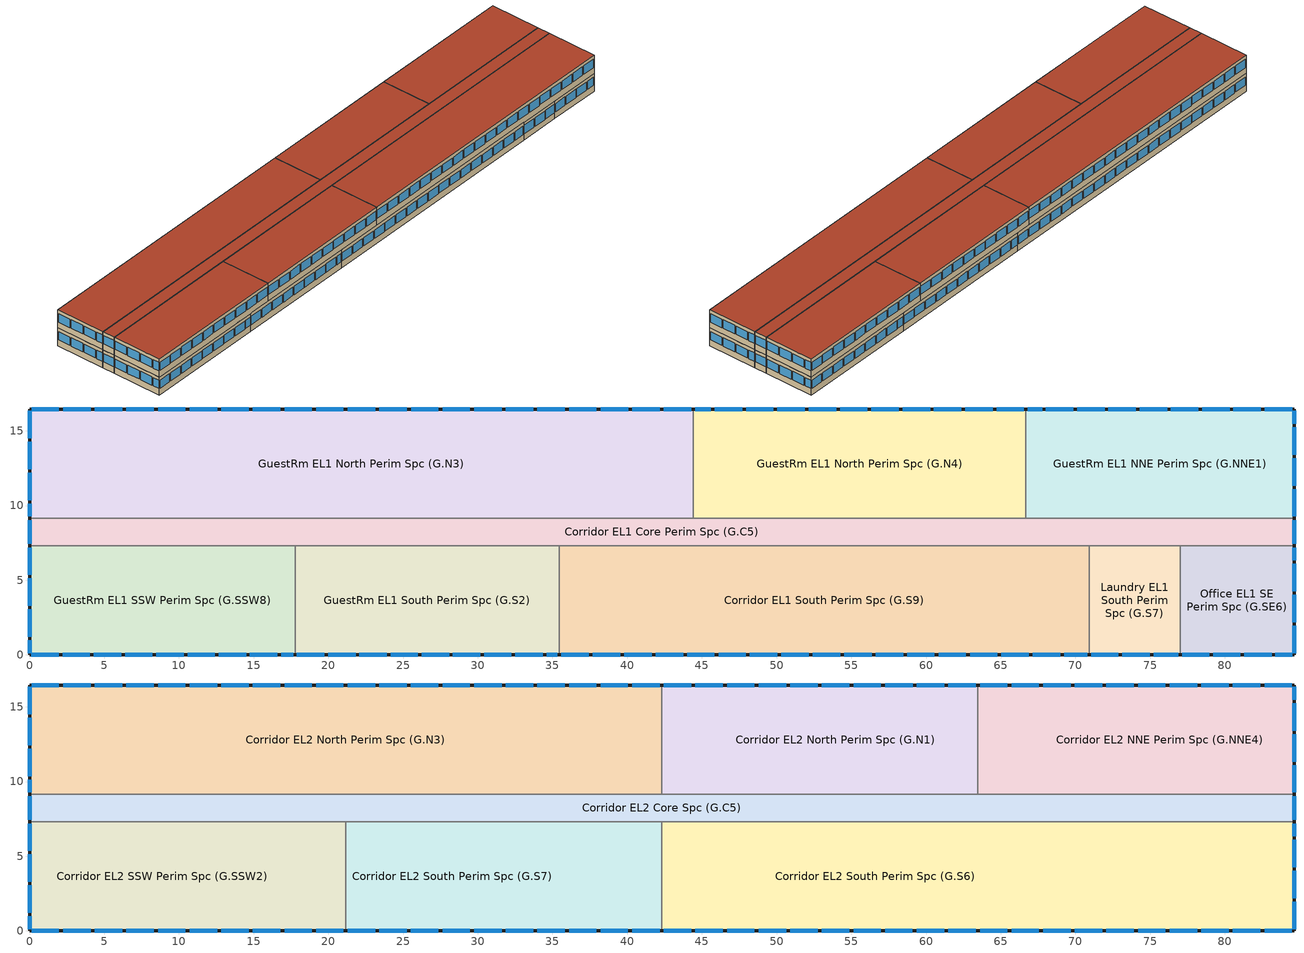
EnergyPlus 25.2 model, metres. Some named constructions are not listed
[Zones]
Corridor EL1 Core Perim Spc (G.C5)
 floor ground (EL1 Flr (G.C5.U5) SlabOnOrBelowGradeF073): 84.63,9.15 84.63,7.31 0,7.31 0,9.15 z0
 wall outside (Exterior Wall): 84.63,7.31 84.63,9.15 / 0,9.15 0,7.31 z0:2.74
 wall to GuestRm EL1 South Perim Spc (G.S2) (Interior Wall): 17.77,7.31 35.46,7.31 z0:2.74
 wall to Laundry EL1 South Perim Spc (G.S7) (Interior Wall): 70.92,7.31 77.01,7.31 z0:2.74
 wall to Corridor EL1 South Perim Spc (G.S9) (Interior Wall): 35.46,7.31 70.92,7.31 z0:2.74
 wall to Office EL1 SE Perim Spc (G.SE6) (Interior Wall): 77.01,7.31 84.63,7.31 z0:2.74
 wall to GuestRm EL1 SSW Perim Spc (G.SSW8) (Interior Wall): 0,7.31 17.77,7.31 z0:2.74
 wall to GuestRm EL1 North Perim Spc (G.N3) (Interior Wall): 44.43,9.15 0,9.15 z0:2.74
 wall to GuestRm EL1 North Perim Spc (G.N4) (Interior Wall): 66.69,9.15 44.43,9.15 z0:2.74
 wall to GuestRm EL1 NNE Perim Spc (G.NNE1) (Interior Wall): 84.63,9.15 66.69,9.15 z0:2.74
 window (Exterior Window): 84.63,7.43 84.63,9.03 z0.94:2.21; 0,9.03 0,7.43 z0.95:2.21
GuestRm EL1 North Perim Spc (G.N3)
 floor ground (EL1 Flr (G.N3.U3) SlabOnOrBelowGradeF073): 44.43,16.46 44.43,9.15 0,9.15 0,16.46 z0
 wall outside (Exterior Wall): 44.43,16.46 0,16.46 0,9.15 z0:2.74
 wall to GuestRm EL1 North Perim Spc (G.N4) (Interior Wall): 44.43,9.15 44.43,16.46 z0:2.74
 window (Exterior Window): 44.29,16.46 42.46,16.46 / 25.25,16.46 23.42,16.46 / 23.13,16.46 21.3,16.46 / 21.01,16.46 19.19,16.46 / 18.9,16.46 17.07,16.46 / 16.78,16.46 14.95,16.46 / 14.67,16.46 12.84,16.46 / 12.55,16.46 10.72,16.46 / 10.44,16.46 8.61,16.46 / 8.32,16.46 6.49,16.46 / 6.2,16.46 4.38,16.46 / 42.17,16.46 40.34,16.46 / 4.09,16.46 2.26,16.46 / 1.97,16.46 0.14,16.46 / 40.06,16.46 38.23,16.46 / 37.94,16.46 36.11,16.46 / 35.82,16.46 34,16.46 / 33.71,16.46 31.88,16.46 / 31.59,16.46 29.76,16.46 / 29.48,16.46 27.65,16.46 / 27.36,16.46 25.53,16.46 z0.94:2.21; 0,16.34 0,14.51 / 0,14.27 0,12.44 / 0,12.2 0,10.37 / 0,10.13 0,9.27 z0.95:2.21
GuestRm EL1 North Perim Spc (G.N4)
 floor ground (EL1 Flr (G.N4.U4) SlabOnOrBelowGradeF073): 66.69,16.46 66.69,9.15 44.43,9.15 44.43,16.46 z0
 wall outside (Exterior Wall): 66.69,16.46 44.43,16.46 z0:2.74
 wall to GuestRm EL1 NNE Perim Spc (G.NNE1) (Interior Wall): 66.69,9.15 66.69,16.46 z0:2.74
 window (Exterior Window): 66.55,16.46 64.73,16.46 / 47.7,16.46 45.87,16.46 / 45.6,16.46 44.56,16.46 / 64.46,16.46 62.63,16.46 / 62.36,16.46 60.53,16.46 / 60.27,16.46 58.44,16.46 / 58.17,16.46 56.34,16.46 / 56.08,16.46 54.25,16.46 / 53.98,16.46 52.15,16.46 / 51.89,16.46 50.06,16.46 / 49.79,16.46 47.96,16.46 z0.94:2.21
GuestRm EL1 NNE Perim Spc (G.NNE1)
 floor ground (EL1 Flr (G.NNE1.U1) SlabOnOrBelowGradeF073): 84.63,16.46 84.63,9.15 66.69,9.15 66.69,16.46 z0
 wall outside (Exterior Wall): 84.63,9.15 84.63,16.46 66.69,16.46 z0:2.74
 window (Exterior Window): 84.63,9.27 84.63,11.1 / 84.63,11.34 84.63,13.17 / 84.63,13.41 84.63,15.24 / 84.63,15.48 84.63,16.34 / 84.5,16.46 82.67,16.46 / 82.4,16.46 80.58,16.46 / 80.31,16.46 78.48,16.46 / 78.22,16.46 76.39,16.46 / 76.13,16.46 74.3,16.46 / 74.04,16.46 72.21,16.46 / 71.95,16.46 70.12,16.46 / 69.86,16.46 68.03,16.46 / 67.76,16.46 66.82,16.46 z0.94:2.21
GuestRm EL1 South Perim Spc (G.S2)
 floor ground (EL1 Flr (G.S2.U2) SlabOnOrBelowGradeF073): 35.46,7.31 35.46,0 17.77,0 17.77,7.31 z0
 wall outside (Exterior Wall): 17.77,0 35.46,0 z0:2.74
 wall to Corridor EL1 South Perim Spc (G.S9) (Interior Wall): 35.46,0 35.46,7.31 z0:2.74
 wall to GuestRm EL1 SSW Perim Spc (G.SSW8) (Interior Wall): 17.77,7.31 17.77,0 z0:2.74
 window (Exterior Window): 17.9,0 19.73,0 / 19.99,0 21.82,0 / 22.08,0 23.91,0 / 24.17,0 25.99,0 / 26.25,0 28.08,0 / 28.34,0 30.17,0 / 30.43,0 32.26,0 / 32.52,0 34.35,0 / 34.6,0 35.33,0 z0.94:2.21
Corridor EL1 South Perim Spc (G.S9)
 floor ground (EL1 Flr (G.S9.U9) SlabOnOrBelowGradeF073): 70.92,7.31 70.92,0 35.46,0 35.46,7.31 z0
 wall outside (Exterior Wall): 35.46,0 70.92,0 z0:2.74
 wall to Laundry EL1 South Perim Spc (G.S7) (Interior Wall): 70.92,0 70.92,7.31 z0:2.74
 window (Exterior Window): 35.6,0 37.43,0 / 54.53,0 56.36,0 / 56.63,0 58.46,0 / 58.74,0 60.57,0 / 60.84,0 62.67,0 / 62.94,0 64.77,0 / 65.05,0 66.88,0 / 67.15,0 68.98,0 / 69.26,0 70.78,0 / 37.7,0 39.53,0 / 39.81,0 41.63,0 / 41.91,0 43.74,0 / 44.01,0 45.84,0 / 46.12,0 47.94,0 / 48.22,0 50.05,0 / 50.32,0 52.15,0 / 52.43,0 54.26,0 z0.94:2.21
Office EL1 SE Perim Spc (G.SE6)
 floor ground (EL1 Flr (G.SE6.U6) SlabOnOrBelowGradeF073): 84.63,7.31 84.63,0 77.01,0 77.01,7.31 z0
 wall outside (Exterior Wall): 77.01,0 84.63,0 84.63,7.31 z0:2.74
 wall to Laundry EL1 South Perim Spc (G.S7) (Interior Wall): 77.01,7.31 77.01,0 z0:2.74
 window (Exterior Window): 84.63,0.12 84.63,1.95 / 84.63,2.19 84.63,4.02 / 84.63,4.26 84.63,6.09 / 84.63,6.33 84.63,7.19 / 77.14,0 78.97,0 / 79.22,0 81.04,0 / 81.3,0 83.12,0 / 83.38,0 84.5,0 z0.94:2.21
Laundry EL1 South Perim Spc (G.S7)
 floor ground (EL1 Flr (G.S7.U7) SlabOnOrBelowGradeF073): 77.01,7.31 77.01,0 70.92,0 70.92,7.31 z0
 wall outside (Exterior Wall): 70.92,0 77.01,0 z0:2.74
 window (Exterior Window): 71.05,0 72.88,0 / 73.15,0 74.98,0 / 75.24,0 76.88,0 z0.94:2.21
GuestRm EL1 SSW Perim Spc (G.SSW8)
 floor ground (EL1 Flr (G.SSW8.U8) SlabOnOrBelowGradeF073): 17.77,7.31 17.77,0 0,0 0,7.31 z0
 wall outside (Exterior Wall): 0,7.31 0,0 17.77,0 z0:2.74
 window (Exterior Window): 0.13,0 1.96,0 / 2.22,0 4.05,0 / 4.31,0 6.14,0 / 6.4,0 8.23,0 / 8.49,0 10.31,0 / 10.58,0 12.4,0 / 12.66,0 14.49,0 / 14.75,0 16.58,0 / 16.84,0 17.64,0 z0.94:2.21; 0,7.19 0,5.36 / 0,5.12 0,3.29 / 0,3.05 0,1.22 / 0,0.98 0,0.12 z0.95:2.21
Corridor EL2 Core Spc (G.C5)
 floor to Corridor EL1 Core Perim Spc (G.C5) (Interior Floor): 84.63,9.15 84.63,7.31 0,7.31 0,9.15 z2.74
 wall outside (Exterior Wall): 84.63,7.31 84.63,9.15 / 0,9.15 0,7.31 z2.74:5.49
 wall to Corridor EL2 South Perim Spc (G.S6) (Interior Wall): 42.31,7.31 84.63,7.31 z2.74:5.49
 wall to Corridor EL2 South Perim Spc (G.S7) (Interior Wall): 21.16,7.31 42.31,7.31 z2.74:5.49
 wall to Corridor EL2 SSW Perim Spc (G.SSW2) (Interior Wall): 0,7.31 21.16,7.31 z2.74:5.49
 wall to Corridor EL2 North Perim Spc (G.N1) (Interior Wall): 63.47,9.15 42.31,9.15 z2.74:5.49
 wall to Corridor EL2 North Perim Spc (G.N3) (Interior Wall): 42.31,9.15 0,9.15 z2.74:5.49
 wall to Corridor EL2 NNE Perim Spc (G.NNE4) (Interior Wall): 84.63,9.15 63.47,9.15 z2.74:5.49
 window (Exterior Window): 84.63,7.43 84.63,9.03 / 0,9.03 0,7.43 z3.69:4.95
 roof outside (Exterior Roof): 84.63,7.31 84.63,9.15 0,9.15 0,7.31 z5.49
Corridor EL2 NNE Perim Spc (G.NNE4)
 floor to GuestRm EL1 NNE Perim Spc (G.NNE1) (Interior Floor): 84.63,16.46 84.63,9.15 66.69,9.15 66.69,16.46 z2.74
 floor to GuestRm EL1 North Perim Spc (G.N4) (Interior Floor): 66.69,16.46 66.69,9.15 63.47,9.15 63.47,16.46 z2.74
 wall outside (Exterior Wall): 84.63,9.15 84.63,16.46 63.47,16.46 z2.74:5.49
 wall to Corridor EL2 North Perim Spc (G.N1) (Interior Wall): 63.47,16.46 63.47,9.15 z2.74:5.49
 window (Exterior Window): 84.63,9.27 84.63,11.1 / 84.63,11.34 84.63,13.17 / 84.63,13.41 84.63,15.24 / 84.63,15.48 84.63,16.34 / 84.48,16.46 82.66,16.46 / 65.44,16.46 63.61,16.46 / 82.37,16.46 80.54,16.46 / 80.25,16.46 78.42,16.46 / 78.14,16.46 76.31,16.46 / 76.02,16.46 74.19,16.46 / 73.91,16.46 72.08,16.46 / 71.79,16.46 69.96,16.46 / 69.67,16.46 67.85,16.46 / 67.56,16.46 65.73,16.46 z3.69:4.95
 roof outside (Exterior Roof): 84.63,9.15 84.63,16.46 63.47,16.46 63.47,9.15 z5.49
Corridor EL2 North Perim Spc (G.N1)
 floor to GuestRm EL1 North Perim Spc (G.N3) (Interior Floor): 44.43,16.46 44.43,9.15 42.31,9.15 42.31,16.46 z2.74
 floor to GuestRm EL1 North Perim Spc (G.N4) (Interior Floor): 63.47,16.46 63.47,9.15 44.43,9.15 44.43,16.46 z2.74
 wall outside (Exterior Wall): 63.47,16.46 42.31,16.46 z2.74:5.49
 wall to Corridor EL2 North Perim Spc (G.N3) (Interior Wall): 42.31,16.46 42.31,9.15 z2.74:5.49
 window (Exterior Window): 63.33,16.46 61.5,16.46 / 44.28,16.46 42.46,16.46 / 61.21,16.46 59.38,16.46 / 59.1,16.46 57.27,16.46 / 56.98,16.46 55.15,16.46 / 54.86,16.46 53.04,16.46 / 52.75,16.46 50.92,16.46 / 50.63,16.46 48.8,16.46 / 48.52,16.46 46.69,16.46 / 46.4,16.46 44.57,16.46 z3.69:4.95
 roof outside (Exterior Roof): 63.47,9.15 63.47,16.46 42.31,16.46 42.31,9.15 z5.49
Corridor EL2 South Perim Spc (G.S6)
 floor to Corridor EL1 South Perim Spc (G.S9) (Interior Floor): 70.92,7.31 70.92,0 42.31,0 42.31,7.31 z2.74
 floor to Laundry EL1 South Perim Spc (G.S7) (Interior Floor): 77.01,7.31 77.01,0 70.92,0 70.92,7.31 z2.74
 floor to Office EL1 SE Perim Spc (G.SE6) (Interior Floor): 84.63,7.31 84.63,0 77.01,0 77.01,7.31 z2.74
 wall outside (Exterior Wall): 42.31,0 84.63,0 84.63,7.31 z2.74:5.49
 wall to Corridor EL2 South Perim Spc (G.S7) (Interior Wall): 42.31,7.31 42.31,0 z2.74:5.49
 window (Exterior Window): 84.63,0.12 84.63,1.95 / 84.63,2.19 84.63,4.02 / 84.63,4.26 84.63,6.09 / 84.63,6.33 84.63,7.19 / 42.46,0 44.28,0 / 61.5,0 63.33,0 / 63.61,0 65.44,0 / 65.73,0 67.56,0 / 67.85,0 69.67,0 / 69.96,0 71.79,0 / 72.08,0 73.91,0 / 74.19,0 76.02,0 / 76.31,0 78.14,0 / 78.42,0 80.25,0 / 80.54,0 82.37,0 / 44.57,0 46.4,0 / 82.66,0 84.48,0 / 46.69,0 48.52,0 / 48.8,0 50.63,0 / 50.92,0 52.75,0 / 53.03,0 54.86,0 / 55.15,0 56.98,0 / 57.27,0 59.09,0 / 59.38,0 61.21,0 z3.69:4.95
 roof outside (Exterior Roof): 84.63,0 84.63,7.31 42.31,7.31 42.31,0 z5.49
Corridor EL2 South Perim Spc (G.S7)
 floor to GuestRm EL1 South Perim Spc (G.S2) (Interior Floor): 35.46,7.31 35.46,0 21.16,0 21.16,7.31 z2.74
 floor to Corridor EL1 South Perim Spc (G.S9) (Interior Floor): 42.31,7.31 42.31,0 35.46,0 35.46,7.31 z2.74
 wall outside (Exterior Wall): 21.16,0 42.31,0 z2.74:5.49
 wall to Corridor EL2 SSW Perim Spc (G.SSW2) (Interior Wall): 21.16,7.31 21.16,0 z2.74:5.49
 window (Exterior Window): 21.3,0 23.13,0 / 40.34,0 42.17,0 / 23.42,0 25.24,0 / 25.53,0 27.36,0 / 27.65,0 29.48,0 / 29.76,0 31.59,0 / 31.88,0 33.71,0 / 33.99,0 35.82,0 / 36.11,0 37.94,0 / 38.22,0 40.05,0 z3.69:4.95
 roof outside (Exterior Roof): 42.31,0 42.31,7.31 21.16,7.31 21.16,0 z5.49
Corridor EL2 SSW Perim Spc (G.SSW2)
 floor to GuestRm EL1 South Perim Spc (G.S2) (Interior Floor): 21.16,7.31 21.16,0 17.77,0 17.77,7.31 z2.74
 floor to GuestRm EL1 SSW Perim Spc (G.SSW8) (Interior Floor): 17.77,7.31 17.77,0 0,0 0,7.31 z2.74
 wall outside (Exterior Wall): 0,7.31 0,0 21.16,0 z2.74:5.49
 window (Exterior Window): 0.14,0 1.97,0 / 19.18,0 21.01,0 / 2.26,0 4.09,0 / 4.37,0 6.2,0 / 6.49,0 8.32,0 / 8.61,0 10.43,0 / 10.72,0 12.55,0 / 12.84,0 14.67,0 / 14.95,0 16.78,0 / 17.07,0 18.9,0 / 0,7.19 0,5.36 / 0,5.12 0,3.29 / 0,3.05 0,1.22 / 0,0.98 0,0.12 z3.69:4.95
 roof outside (Exterior Roof): 21.16,0 21.16,7.31 0,7.31 0,0 z5.49
Corridor EL2 North Perim Spc (G.N3)
 floor to GuestRm EL1 North Perim Spc (G.N3) (Interior Floor): 42.31,16.46 42.31,9.15 0,9.15 0,16.46 z2.74
 wall outside (Exterior Wall): 42.31,16.46 0,16.46 0,9.15 z2.74:5.49
 window (Exterior Window): 42.17,16.46 40.34,16.46 / 23.13,16.46 21.3,16.46 / 21.01,16.46 19.18,16.46 / 18.9,16.46 17.07,16.46 / 16.78,16.46 14.95,16.46 / 14.67,16.46 12.84,16.46 / 12.55,16.46 10.72,16.46 / 10.43,16.46 8.61,16.46 / 8.32,16.46 6.49,16.46 / 6.2,16.46 4.37,16.46 / 4.09,16.46 2.26,16.46 / 40.05,16.46 38.22,16.46 / 1.97,16.46 0.14,16.46 / 37.94,16.46 36.11,16.46 / 35.82,16.46 33.99,16.46 / 33.71,16.46 31.88,16.46 / 31.59,16.46 29.76,16.46 / 29.48,16.46 27.65,16.46 / 27.36,16.46 25.53,16.46 / 25.24,16.46 23.42,16.46 / 0,16.34 0,14.51 / 0,14.27 0,12.44 / 0,12.2 0,10.37 / 0,10.13 0,9.27 z3.69:4.95
 roof outside (Exterior Roof): 42.31,9.15 42.31,16.46 0,16.46 0,9.15 z5.49
[Construction:FfactorGroundFloor] F-Factor {W/m-K}=1.26344
Name | Area {m2} | PerimeterExposed {m}
EL1 Flr (G.C5.U5) SlabOnOrBelowGradeF073 | 155.799 | 3.681984
EL1 Flr (G.N3.U3) SlabOnOrBelowGradeF073 | 324.749 | 51.7398
EL1 Flr (G.N4.U4) SlabOnOrBelowGradeF073 | 162.675 | 22.2565
EL1 Flr (G.NNE1.U1) SlabOnOrBelowGradeF073 | 131.129 | 25.2496
EL1 Flr (G.S2.U2) SlabOnOrBelowGradeF073 | 129.28 | 17.6875
EL1 Flr (G.S7.U7) SlabOnOrBelowGradeF073 | 44.534 | 6.092952
EL1 Flr (G.S9.U9) SlabOnOrBelowGradeF073 | 259.162 | 35.4574
EL1 Flr (G.SE6.U6) SlabOnOrBelowGradeF073 | 55.6731 | 14.9261
EL1 Flr (G.SSW8.U8) SlabOnOrBelowGradeF073 | 129.904 | 25.082
[Zone] Multiplier=1
Corridor EL1 Core Perim Spc (G.C5); Corridor EL1 South Perim Spc (G.S9); Corridor EL2 Core Spc (G.C5); Corridor EL2 NNE Perim Spc (G.NNE4); Corridor EL2 North Perim Spc (G.N1); Corridor EL2 North Perim Spc (G.N3); Corridor EL2 SSW Perim Spc (G.SSW2); Corridor EL2 South Perim Spc (G.S6); Corridor EL2 South Perim Spc (G.S7); GuestRm EL1 NNE Perim Spc (G.NNE1); GuestRm EL1 North Perim Spc (G.N3); GuestRm EL1 North Perim Spc (G.N4); GuestRm EL1 SSW Perim Spc (G.SSW8); GuestRm EL1 South Perim Spc (G.S2); Laundry EL1 South Perim Spc (G.S7); Office EL1 SE Perim Spc (G.SE6)
